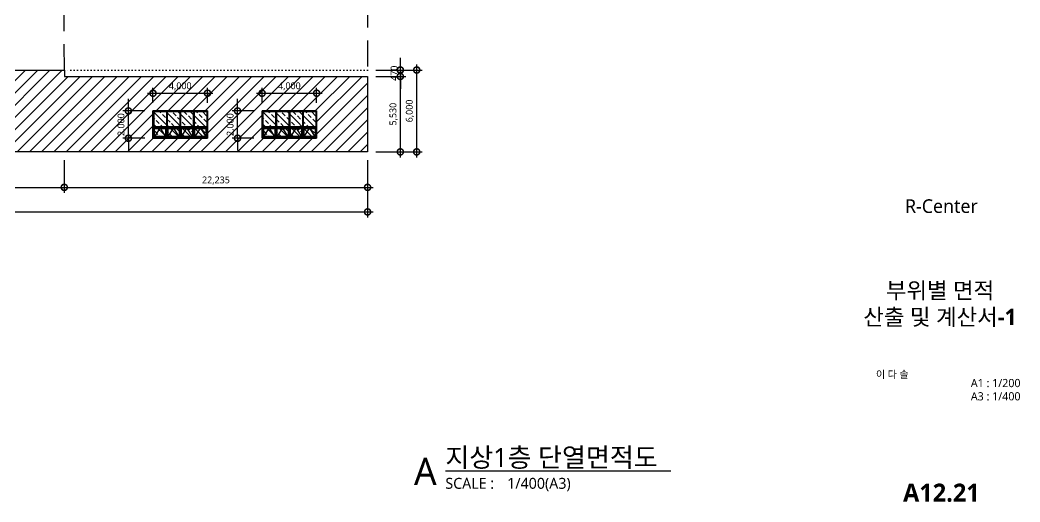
# Model space of a CAD drawing. Header units: millimetres. Extents: x 9300 to 665690, y 4200 to 114736.
# Drawn here: x 87753 to 161060, y 5915 to 41242 of the extents above; entities that cross this region are included whole.
import ezdxf
from ezdxf.enums import TextEntityAlignment as Align

# ---------------------------------------------------------------- set-up
doc = ezdxf.new("R2010")
doc.units = ezdxf.units.MM
doc.header["$LTSCALE"] = 200
for name, pattern in [('CEN-GAUN', [32.2, 30, -1, 0.2, -1]), ('DOT-GAUN', [1.25, 0, -1.25]), ('HIDDEN2', [4.7625, 3.175, -1.5875])]:
    doc.linetypes.add(name, pattern=pattern)
doc.layers.get('DEFPOINTS').update_dxf_attribs({"color": 137})
for name, color, linetype in [('CEN-ETC', 1, 'DOT-GAUN'), ('DIM-INT', 7, 'Continuous'), ('ELE4', 4, 'Continuous'), ('ETC-보조선', 7, 'Continuous'), ('HAT', 8, 'Continuous'), ('SYM', 6, 'Continuous'), ('TEXT', 3, 'Continuous'), ('WIN', 6, 'Continuous'), ('WIN-OPEN-LINE', 1, 'CEN-GAUN'), ('XR-SHEET$0$TITLE', 7, 'Continuous'), ('XR-SHEET$1$SHT', 5, 'Continuous'), ('XR-SHEET$1$TEXT', 3, 'Continuous')]:
    doc.layers.add(name, color=color, linetype=linetype)
doc.styles.add('$0$스타일1', font='malgun.ttf')
doc.styles.add('XR-SHEET$0$굴림체(옥산)', font='GulimChe.ttf')
doc.styles.add('맑은고딕B', font='malgunbd.ttf')
doc.styles.add('스타일1', font='malgun.ttf')
doc.styles.add('스타일2', font='malgunbd.ttf')
doc.dimstyles.new('CJA', dxfattribs={"dimscale": 300, "dimtxt": 2.7, "dimasz": 1, "dimexe": 2, "dimexo": 3, "dimgap": 1, "dimtad": 1, "dimdec": 0, "dimzin": 1, "dimdsep": 46, "dimlunit": 6, "dimtxsty": '$0$스타일1', "dimblk": 'CJDOT', "dimcen": 0.09, "dimdle": 1, "dimclrd": 256, "dimclre": 256, "dimclrt": 3, "dimadec": 0, "dimazin": 0, "dimtfac": 1, "dimtdec": 0, "dimtix": 1, "dimtmove": 2, "dimatfit": 3, "dimldrblk": 'CJDOT', "dimfxl": 1, "dimtolj": 1, "dimtzin": 1, "dimarcsym": 0})

# ---------------------------------------------------------------- blocks, each defined once
blk = doc.blocks.new('XR-SHEET$0$TITLE')
at = {"layer": 'XR-SHEET$0$TITLE', "true_color": 0x000000, "style": 'XR-SHEET$0$굴림체(옥산)'}
for tag, height, p in [('동명칭', 6, (776.77, -457.26)), ('SCALE-A1', 3, (797.5, -522)), ('SCALE-A3', 3, (797.5, -527)), ('DATA', 3, (797.5, -540))]:
    blk.add_attdef(tag, text='', height=height, dxfattribs=at).set_placement(p, align=Align.MIDDLE)
for tag, height, p in [('TITLE1', 6, (776.5, -479.4)), ('TITLE4', 6, (776.5, -484.39)), ('TITLE2', 6, (776.5, -489)), ('TITLE5', 6, (776.5, -493.99)), ('TITLE3', 6, (776.5, -498.7)), ('NAME-1', 3, (760.16, -517.5)), ('NAME-2', 3, (760.16, -526.5)), ('A0.00', 7, (776.5, -561))]:
    blk.add_attdef(tag, text='', height=height, dxfattribs=at).set_placement(p, align=Align.MIDDLE_CENTER)
blk = doc.blocks.new('dwgtitle')
at = {"layer": 'SYM', "color": 3, "style": '스타일1'}
blk.add_text('SCALE :', height=4, dxfattribs=at).set_placement((12.25, -1.4))
for tag, p, height in [('%%UTITLE', (12.25, 6.59), 7), ('1/100', (34.89, -1.4), 4)]:
    blk.add_attdef(tag, p, '', height=height, dxfattribs=at)
at = {"layer": 'SYM', "color": 6, "style": '스타일2'}
blk.add_attdef('A', text='', height=10, dxfattribs=at).set_placement((4.89, 5), align=Align.MIDDLE)
blk = doc.blocks.new('_DotSmall')
at = {"color": 0, "linetype": 'ByBlock', "const_width": 0.5}
blk.add_lwpolyline([(-0.0625, 0, 1), (0.0625, 0, 1)], format="xyb", close=True, dxfattribs=at)
blk = doc.blocks.new('*D20')
at = {"layer": 'DEFPOINTS', "color": 0, "transparency": 16777216}
for p in [(41065, 31576), (113235, 31576), (113235, 27176)]:
    blk.add_point(p, dxfattribs=at)
at = {"layer": 'DIM-INT', "color": 7, "lineweight": -2, "transparency": 16777216}
for p, q in [((41065, 30976), (41065, 26776)), ((113235, 30976), (113235, 26776)), ((40665, 27176), (113635, 27176))]:
    blk.add_line(p, q, dxfattribs=at)
at = {"layer": 'DIM-INT', "color": 7, "lineweight": -2, "transparency": 16777216, "xscale": 900, "yscale": 900, "zscale": 900, "rotation": 180}
blk.add_blockref('_DotSmall', (41065, 27176), dxfattribs=at)
at = {"layer": 'DIM-INT', "color": 7, "lineweight": -2, "transparency": 16777216, "xscale": 900, "yscale": 900, "zscale": 900}
blk.add_blockref('_DotSmall', (113235, 27176), dxfattribs=at)
at = {"layer": 'DIM-INT', "color": 3, "transparency": 16777216, "insert": (77150, 27678), "char_height": 500, "attachment_point": 5, "style": '스타일1'}
blk.add_mtext('\\A1;72,170', dxfattribs=at)
blk = doc.blocks.new('CJDOT')
blk.add_line((-2, 0), (2, 0))
at = {"const_width": 0.5}
blk.add_lwpolyline([(-0.25, 0, 1), (0.25, 0, 1)], format="xyb", close=True, dxfattribs=at)
blk = doc.blocks.new('window4000')
at = {"color": 6}
blk.add_wipeout([(68660, -72455), (64660, -72455), (64660, -74455), (68660, -74455)], dxfattribs=at).dxf.layer = 'WIN'
at = {"layer": 'WIN', "color": 6}
for p, q in [((64720, -72455), (64720, -74455)), ((64720, -72515), (65645, -72515)), ((65645, -72455), (65645, -74455)), ((65705, -72455), (65705, -74455)), ((65705, -72515), (66630, -72515)), ((66630, -72455), (66630, -74455)), ((66690, -72455), (66690, -74455)), ((66690, -72515), (67615, -72515)), ((67615, -72455), (67615, -74455)), ((67675, -72455), (67675, -74455)), ((67675, -72515), (68600, -72515)), ((68600, -72455), (68600, -74455)), ((64720, -73625), (65645, -73625)), ((64720, -73685), (65645, -73685)), ((65705, -73625), (66630, -73625)), ((65705, -73685), (66630, -73685)), ((66690, -73625), (67615, -73625)), ((66690, -73685), (67615, -73685)), ((67675, -73625), (68600, -73625)), ((67675, -73685), (68600, -73685)), ((64720, -74395), (65645, -74395)), ((65705, -74395), (66630, -74395)), ((66690, -74395), (67615, -74395)), ((67675, -74395), (68600, -74395))]:
    blk.add_line(p, q, dxfattribs=at)
blk.add_lwpolyline([(68660, -72455), (64660, -72455), (64660, -74455), (68660, -74455)], close=True, dxfattribs=at)
at = {"layer": 'WIN', "color": 5}
for points in [[(64780, -74335), (65585, -74335), (65585, -73745), (64780, -73745)], [(65765, -74335), (66570, -74335), (66570, -73745), (65765, -73745)], [(66750, -74335), (67555, -74335), (67555, -73745), (66750, -73745)], [(67735, -74335), (68540, -74335), (68540, -73745), (67735, -73745)]]:
    blk.add_lwpolyline(points, close=True, dxfattribs=at)
at = {"layer": 'WIN-OPEN-LINE'}
for p, q in [((64720, -74395), (65182, -73685)), ((65182, -73685), (65645, -74395)), ((65705, -74395), (66168, -73685)), ((66168, -73685), (66630, -74395)), ((66690, -74395), (67152, -73685)), ((67152, -73685), (67615, -74395)), ((67675, -74395), (68138, -73685)), ((68138, -73685), (68600, -74395))]:
    blk.add_line(p, q, dxfattribs=at)
blk = doc.blocks.new('*D75')
at = {"layer": 'DEFPOINTS', "color": 0, "transparency": 16777216}
for p in [(101500, 35876), (97500, 34576), (101500, 34576)]:
    blk.add_point(p, dxfattribs=at)
at = {"layer": 'DIM-INT', "color": 7, "lineweight": -2, "transparency": 16777216}
for p, q in [((97500, 35176), (97500, 36276)), ((101500, 35176), (101500, 36276)), ((97100, 35876), (101900, 35876))]:
    blk.add_line(p, q, dxfattribs=at)
at = {"layer": 'DIM-INT', "color": 7, "lineweight": -2, "transparency": 16777216, "xscale": 900, "yscale": 900, "zscale": 900, "rotation": 180}
blk.add_blockref('_DotSmall', (97500, 35876), dxfattribs=at)
at = {"layer": 'DIM-INT', "color": 7, "lineweight": -2, "transparency": 16777216, "xscale": 900, "yscale": 900, "zscale": 900}
blk.add_blockref('_DotSmall', (101500, 35876), dxfattribs=at)
at = {"layer": 'DIM-INT', "color": 3, "transparency": 16777216, "insert": (99500, 36376), "char_height": 500, "attachment_point": 5, "style": '스타일1'}
blk.add_mtext('\\A1;4,000', dxfattribs=at)
blk = doc.blocks.new('*D76')
at = {"layer": 'DEFPOINTS', "color": 0, "transparency": 16777216}
for p in [(109500, 35876), (105500, 34576), (109500, 34576)]:
    blk.add_point(p, dxfattribs=at)
at = {"layer": 'DIM-INT', "color": 7, "lineweight": -2, "transparency": 16777216}
for p, q in [((105500, 35176), (105500, 36276)), ((109500, 35176), (109500, 36276)), ((105100, 35876), (109900, 35876))]:
    blk.add_line(p, q, dxfattribs=at)
at = {"layer": 'DIM-INT', "color": 7, "lineweight": -2, "transparency": 16777216, "xscale": 900, "yscale": 900, "zscale": 900, "rotation": 180}
blk.add_blockref('_DotSmall', (105500, 35876), dxfattribs=at)
at = {"layer": 'DIM-INT', "color": 7, "lineweight": -2, "transparency": 16777216, "xscale": 900, "yscale": 900, "zscale": 900}
blk.add_blockref('_DotSmall', (109500, 35876), dxfattribs=at)
at = {"layer": 'DIM-INT', "color": 3, "transparency": 16777216, "insert": (107500, 36376), "char_height": 500, "attachment_point": 5, "style": '스타일1'}
blk.add_mtext('\\A1;4,000', dxfattribs=at)
blk = doc.blocks.new('*D79')
at = {"layer": 'DEFPOINTS', "color": 0, "transparency": 16777216}
for p in [(95700, 34576), (97500, 34576), (97500, 32576)]:
    blk.add_point(p, dxfattribs=at)
at = {"layer": 'DIM-INT', "color": 7, "lineweight": -2, "transparency": 16777216}
for p, q in [((95700, 34576), (95700, 35476)), ((96900, 34576), (95300, 34576)), ((95700, 32576), (95700, 34576)), ((96900, 32576), (95300, 32576)), ((95700, 32576), (95700, 31676))]:
    blk.add_line(p, q, dxfattribs=at)
at = {"layer": 'DIM-INT', "color": 7, "lineweight": -2, "transparency": 16777216, "xscale": 900, "yscale": 900, "zscale": 900}
for p, rotation in [((95700, 34576), 270), ((95700, 32576), 90)]:
    blk.add_blockref('_DotSmall', p, dxfattribs=dict(at, rotation=rotation))
at = {"layer": 'DIM-INT', "color": 3, "transparency": 16777216, "insert": (95200, 33576), "char_height": 500, "attachment_point": 5, "rotation": 90, "style": '스타일1'}
blk.add_mtext('\\A1;2,000', dxfattribs=at)
blk = doc.blocks.new('*D80')
at = {"layer": 'DEFPOINTS', "color": 0, "transparency": 16777216}
for p in [(103700, 34576), (105500, 34576), (105500, 32576)]:
    blk.add_point(p, dxfattribs=at)
at = {"layer": 'DIM-INT', "color": 7, "lineweight": -2, "transparency": 16777216}
for p, q in [((103700, 34576), (103700, 35476)), ((104900, 34576), (103300, 34576)), ((103700, 32576), (103700, 34576)), ((104900, 32576), (103300, 32576)), ((103700, 32576), (103700, 31676))]:
    blk.add_line(p, q, dxfattribs=at)
at = {"layer": 'DIM-INT', "color": 7, "lineweight": -2, "transparency": 16777216, "xscale": 900, "yscale": 900, "zscale": 900}
for p, rotation in [((103700, 34576), 270), ((103700, 32576), 90)]:
    blk.add_blockref('_DotSmall', p, dxfattribs=dict(at, rotation=rotation))
at = {"layer": 'DIM-INT', "color": 3, "transparency": 16777216, "insert": (103200, 33576), "char_height": 500, "attachment_point": 5, "rotation": 90, "style": '스타일1'}
blk.add_mtext('\\A1;2,000', dxfattribs=at)
blk = doc.blocks.new('*D83')
at = {"layer": 'DEFPOINTS', "color": 0, "transparency": 16777216}
for p in [(91000, 31576), (113235, 31576), (113235, 28976)]:
    blk.add_point(p, dxfattribs=at)
at = {"layer": 'DIM-INT', "color": 7, "lineweight": -2, "transparency": 16777216}
for p, q in [((91000, 30976), (91000, 28576)), ((113235, 30976), (113235, 28576)), ((90600, 28976), (113635, 28976))]:
    blk.add_line(p, q, dxfattribs=at)
at = {"layer": 'DIM-INT', "color": 7, "lineweight": -2, "transparency": 16777216, "xscale": 900, "yscale": 900, "zscale": 900, "rotation": 180}
blk.add_blockref('_DotSmall', (91000, 28976), dxfattribs=at)
at = {"layer": 'DIM-INT', "color": 7, "lineweight": -2, "transparency": 16777216, "xscale": 900, "yscale": 900, "zscale": 900}
blk.add_blockref('_DotSmall', (113235, 28976), dxfattribs=at)
at = {"layer": 'DIM-INT', "color": 3, "transparency": 16777216, "insert": (102118, 29476), "char_height": 500, "attachment_point": 5, "style": '스타일1'}
blk.add_mtext('\\A1;22,235', dxfattribs=at)
blk = doc.blocks.new('*D84')
at = {"layer": 'DEFPOINTS', "color": 0, "transparency": 16777216}
for p in [(113235, 37106), (115635, 37106), (113235, 31576)]:
    blk.add_point(p, dxfattribs=at)
at = {"layer": 'DIM-INT', "color": 7, "lineweight": -2, "transparency": 16777216}
for p, q in [((115635, 31176), (115635, 37506)), ((113835, 37106), (116035, 37106)), ((113835, 31576), (116035, 31576))]:
    blk.add_line(p, q, dxfattribs=at)
at = {"layer": 'DIM-INT', "color": 7, "lineweight": -2, "transparency": 16777216, "xscale": 900, "yscale": 900, "zscale": 900}
for p, rotation in [((115635, 37106), 90), ((115635, 31576), 270)]:
    blk.add_blockref('_DotSmall', p, dxfattribs=dict(at, rotation=rotation))
at = {"layer": 'DIM-INT', "color": 3, "transparency": 16777216, "insert": (115135, 34341), "char_height": 500, "attachment_point": 5, "rotation": 90, "style": '스타일1'}
blk.add_mtext('\\A1;5,530', dxfattribs=at)
blk = doc.blocks.new('*D85')
at = {"layer": 'DEFPOINTS', "color": 0, "transparency": 16777216}
for p in [(113235, 37576), (113235, 37106), (115635, 37106)]:
    blk.add_point(p, dxfattribs=at)
at = {"layer": 'DIM-INT', "color": 7, "lineweight": -2, "transparency": 16777216}
for p, q in [((115635, 37576), (115635, 38476)), ((113835, 37576), (116035, 37576)), ((115635, 37576), (115635, 37106)), ((113835, 37106), (116035, 37106)), ((115635, 37106), (115635, 36206))]:
    blk.add_line(p, q, dxfattribs=at)
at = {"layer": 'DIM-INT', "color": 7, "lineweight": -2, "transparency": 16777216, "xscale": 900, "yscale": 900, "zscale": 900}
for p, rotation in [((115635, 37576), 270), ((115635, 37106), 90)]:
    blk.add_blockref('_DotSmall', p, dxfattribs=dict(at, rotation=rotation))
at = {"layer": 'DIM-INT', "color": 3, "transparency": 16777216, "insert": (115177, 37341), "char_height": 500, "attachment_point": 5, "rotation": 90, "style": '스타일1'}
blk.add_mtext('\\A1;470', dxfattribs=at)

msp = doc.modelspace()

# ---------------------------------------------------------------- linework, layer by layer
at = {"layer": 'CEN-ETC', "linetype": 'DOT-GAUN'}
msp.add_line((113235, 37576), (91005.6, 37576), dxfattribs=at)
at = {"layer": 'DIM-INT', "color": 7}
for p, q in [((113835, 37576), (117235, 37576)), ((116835, 31176), (116835, 37976)), ((113835, 31576), (117235, 31576)), ((91000.1, 30976), (91000.1, 28576)), ((40665, 28976), (91400.1, 28976))]:
    msp.add_line(p, q, dxfattribs=at)
at = {"layer": 'ETC-보조선', "linetype": 'HIDDEN2', "ltscale": 3}
for p, q in [((91005.6, 37576, -1), (90989, 45532.5, 0.5)), ((113235, 45465), (113235, 37576))]:
    msp.add_line(p, q, dxfattribs=at)

# ---------------------------------------------------------------- block references
at = {"xscale": -1}
for p in [(166160, 107031.1), (174160, 107031.1)]:
    msp.add_blockref('window4000', p, dxfattribs=at)
at = {"layer": 'DIM-INT', "color": 7, "xscale": 900, "yscale": 900, "zscale": 900}
for p, rotation in [((116835, 37576), 90), ((116835, 31576), 270)]:
    msp.add_blockref('_DotSmall', p, dxfattribs=dict(at, rotation=rotation))
msp.add_blockref('_DotSmall', (91000.1, 28976), dxfattribs=at)
at = {"layer": 'SYM'}
ref = msp.add_blockref('dwgtitle', (116487.3, 7163, -1), dxfattribs=dict(at, xscale=200, yscale=200, zscale=200))
ref.add_attrib('%%UTITLE', '%%u지상1층 단열면적도  ', (118936.8, 8481, -1), dxfattribs={"color": 3, "height": 1400, "style": '스타일1'})
ref.add_attrib('1/100', '1/400(A3)', (123466, 6883.6, -1), dxfattribs={"color": 3, "height": 800, "style": '스타일1'})
ref.add_attrib('A', 'A', dxfattribs={"color": 6, "height": 2000, "style": '스타일1'}).set_placement((117466.3, 8163, -1), align=Align.MIDDLE)
at = {"layer": 'TEXT'}
ref = msp.add_blockref('XR-SHEET$0$TITLE', (0, 0), dxfattribs=dict(at, xscale=200, yscale=200, zscale=200))
ref.add_attrib('TITLE2', '부위별 면적', dxfattribs={"layer": 'XR-SHEET$1$SHT', "color": 4, "true_color": 0x000004, "height": 1200, "style": '맑은고딕B'}).set_placement((155200.1, 21417.2), align=Align.MIDDLE_CENTER)
ref.add_attrib('TITLE3', '산출 및 계산서-1', dxfattribs={"layer": 'XR-SHEET$1$SHT', "color": 4, "true_color": 0x000004, "height": 1200, "style": '맑은고딕B'}).set_placement((155200.1, 19476.3, 2754.3), align=Align.MIDDLE_CENTER)
ref.add_attrib('NAME-1', '이 다 솔', dxfattribs={"layer": 'XR-SHEET$1$TEXT', "color": 3, "true_color": 0x000003, "height": 540, "style": '스타일1'}).set_placement((150500, 15266.5, 2754.3), align=Align.MIDDLE_LEFT)
ref.add_attrib('SCALE-A1', 'A1 : 1/200', dxfattribs={"layer": 'XR-SHEET$1$SHT', "color": 3, "true_color": 0x000003, "height": 600, "style": '스타일1'}).set_placement((159278.2, 14634.4), align=Align.MIDDLE_CENTER)
ref.add_attrib('SCALE-A3', 'A3 : 1/400', dxfattribs={"layer": 'XR-SHEET$1$SHT', "color": 3, "true_color": 0x000003, "height": 600, "style": '스타일1'}).set_placement((159278.2, 13661.5), align=Align.MIDDLE_CENTER)
ref.add_attrib('A0.00', 'A12.21', dxfattribs={"layer": 'XR-SHEET$1$SHT', "color": 4, "true_color": 0x000004, "height": 1321.72, "style": '맑은고딕B'}).set_placement((155300, 6600), align=Align.MIDDLE_CENTER)

# ---------------------------------------------------------------- texts
at = {"layer": 'DIM-INT', "color": 3, "insert": (116334.7, 34576), "char_height": 500, "attachment_point": 5, "rotation": 90, "style": '스타일1'}
msp.add_mtext('\\A1;6,000', dxfattribs=at)
at = {"layer": 'TEXT', "style": '스타일1'}
msp.add_text('R-Center', height=1000, dxfattribs=at).set_placement((155300, 27600), align=Align.MIDDLE_CENTER)

# ---------------------------------------------------------------- dimensions: what is measured, and where the dimension line sits
at = {"layer": 'DIM-INT'}
for base, p1, p2, angle, picture, middle in [((115635, 37106), (113235, 37576), (113235, 37106), 90, '*D85', (115176.7, 37341)), ((115635, 37106), (113235, 31576), (113235, 37106), 270, '*D84', (115134.7, 34341)), ((113235, 27176), (41065, 31576), (113235, 31576), 180, '*D20', (77150, 27677.7))]:
    dim = msp.add_linear_dim(base=base, p1=p1, p2=p2, angle=angle, dimstyle='CJA', override={"dimscale": 200, "dimtxt": 2.5, "dimasz": 4.5, "dimtxsty": '스타일1', "dimblk1": 'DotSmall', "dimblk2": 'DotSmall', "dimsah": 1, "dimdle": 2, "dimclrd": 7, "dimclre": 7}, dxfattribs=at)
    dim.commit()
    dim.dimension.update_dxf_attribs({"geometry": picture, "text_midpoint": middle})
dim = msp.add_linear_dim(base=(113235, 28976), p1=(91000.1, 31576), p2=(113235, 31576), dimstyle='CJA', override={"dimscale": 200, "dimtxt": 2.5, "dimasz": 4.5, "dimtxsty": '스타일1', "dimblk1": 'DotSmall', "dimblk2": 'DotSmall', "dimsah": 1, "dimdle": 2, "dimclrd": 7, "dimclre": 7}, dxfattribs=at)
dim.commit()
dim.dimension.update_dxf_attribs({"geometry": '*D83', "text_midpoint": (102117.5, 29476.3)})

# ---------------------------------------------------------------- next in the draw order: hatches: boundary and pattern name
at = {"layer": 'HAT'}
h = msp.add_hatch(dxfattribs=at)
h.set_pattern_fill('ANSI31', color=251, scale=200)
h.set_pattern_definition([(45, (114339.7, 0), (-449.013, 449.013), [])])
h.paths.add_polyline_path([(81510.5, 34576), (81510.5, 32576), (77510.5, 32576), (77510.5, 34576)], flags=16)
h.paths.add_polyline_path([(97500, 34576), (101500, 34576), (101500, 32576), (97500, 32576)], flags=16)
h.paths.add_polyline_path([(105500, 34576), (109500, 34576), (109500, 32576), (105500, 32576)], flags=16)
h.paths.add_polyline_path([(69510.5, 34576), (69510.5, 32576), (65510.5, 32576), (65510.5, 34576)], flags=16)
h.paths.add_polyline_path([(45500, 34576), (45500, 32576), (41500, 32576), (41500, 34576)], flags=16)
h.paths.add_polyline_path([(113235, 37106), (91005.6, 37106), (91005.6, 37576), (41065, 37576), (41065, 31576), (48900, 31576), (48900, 35576), (52900, 35576), (52900, 31576), (72900, 31576), (72900, 35576), (76900, 35576), (76900, 31576), (91500, 31576), (113235, 31576)])
h = msp.add_hatch(dxfattribs=at)
h.set_pattern_fill('BRASS,_O', color=256, scale=100, angle=135)
h.set_pattern_definition([(135, (36000, -80850.84), (-449.0128, -449.0128), []), (135, (35775.5, -81075.34), (-449.0128, -449.0128), [317.5, -158.75])])
h.paths.add_polyline_path([(101500, 32576), (97500, 32576), (97500, 34576), (101500, 34576)])
h = msp.add_hatch(dxfattribs=at)
h.set_pattern_fill('BRASS,_O', color=256, scale=100, angle=135)
h.set_pattern_definition([(135, (44000, -80850.84), (-449.0128, -449.0128), []), (135, (43775.5, -81075.34), (-449.0128, -449.0128), [317.5, -158.75])])
h.paths.add_polyline_path([(109500, 32576), (105500, 32576), (105500, 34576), (109500, 34576)])

# ---------------------------------------------------------------- next in the draw order: linework, layer by layer
at = {"layer": 'ELE4', "color": 2, "ltscale": 1.2}
for points in [[(52900, 31576), (52900, 35576), (48900, 35576), (48900, 31576), (41065, 31576), (41065, 37576), (91000.1, 37576), (91000.1, 37576), (91005.6, 37576), (91005.6, 37106), (113235, 37106), (113235, 31576), (91000.1, 31576), (76900, 31576), (76900, 35576), (72900, 35576), (72900, 31576)], [(97500, 32576), (101500, 32576), (101500, 34576), (97500, 34576)], [(97500, 34576), (101500, 34576), (101500, 32576), (97500, 32576)], [(105500, 32576), (109500, 32576), (109500, 34576), (105500, 34576)], [(105500, 34576), (109500, 34576), (109500, 32576), (105500, 32576)]]:
    msp.add_lwpolyline(points, close=True, dxfattribs=at)

# ---------------------------------------------------------------- next in the draw order: dimensions: what is measured, and where the dimension line sits
at = {"layer": 'DIM-INT'}
for base, p1, p2, angle, picture, middle in [((101500, 35876), (97500, 34576), (101500, 34576), 180, '*D75', (99500, 36376.3)), ((109500, 35876), (105500, 34576), (109500, 34576), 180, '*D76', (107500, 36376.3)), ((95700, 34576), (97500, 32576), (97500, 34576), 270, '*D79', (95199.7, 33576)), ((103700, 34576), (105500, 32576), (105500, 34576), 270, '*D80', (103199.7, 33576))]:
    dim = msp.add_linear_dim(base=base, p1=p1, p2=p2, angle=angle, dimstyle='CJA', override={"dimscale": 200, "dimtxt": 2.5, "dimasz": 4.5, "dimlunit": 6, "dimtxsty": '스타일1', "dimblk1": 'DotSmall', "dimblk2": 'DotSmall', "dimsah": 1, "dimdle": 2, "dimclrd": 7, "dimclre": 7}, dxfattribs=at)
    dim.commit()
    dim.dimension.update_dxf_attribs({"geometry": picture, "text_midpoint": middle})

doc.saveas('drawing.dxf')
